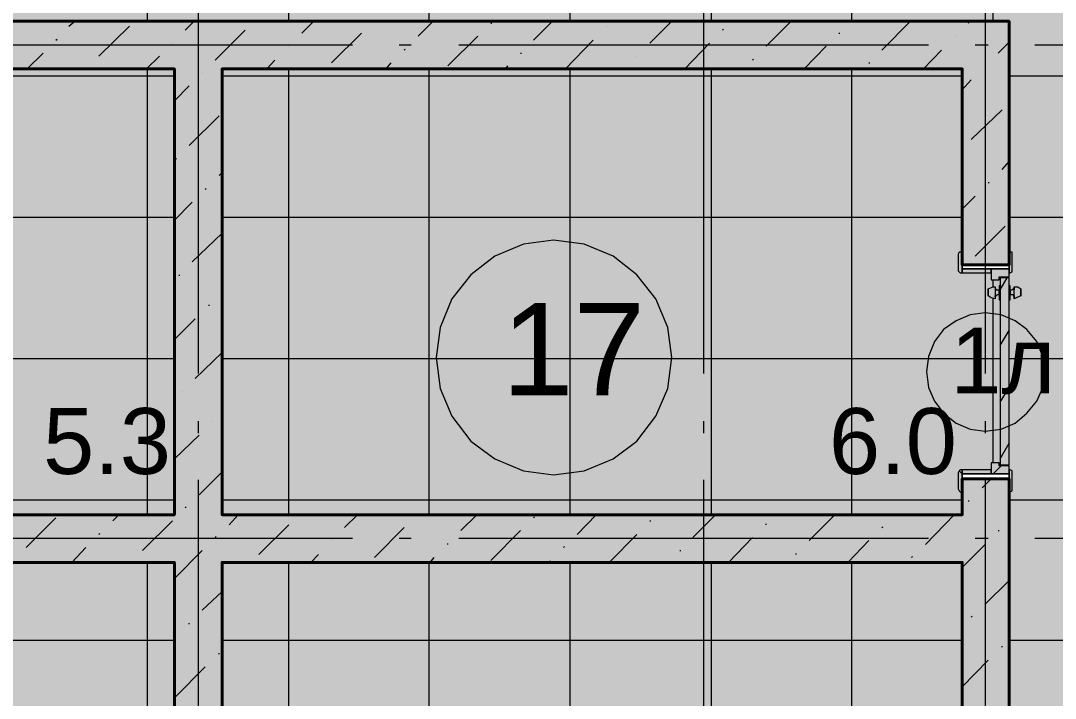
# Model space of a CAD drawing. Header units: millimetres. Extents: x -6983 to 114033, y -5968 to 36007.
# Drawn here: x 8243 to 12644, y 21186 to 24068 of the extents above; entities that cross this region are included whole.
import ezdxf

# ---------------------------------------------------------------- set-up
doc = ezdxf.new("R2010")
doc.units = ezdxf.units.MM
doc.layers.add('PDF _Геометрия', color=7, linetype='Continuous')
doc.layers.add('PDF _Текст', color=7, linetype='Continuous')
doc.layers.add('PDF _Сплошная заливка', color=7, linetype='Continuous', true_color=0xffffff)
doc.styles.add('PDF Arial', font='arial.ttf')

msp = doc.modelspace()

# ---------------------------------------------------------------- hatches: boundary and pattern name
at = {"layer": 'PDF _Сплошная заливка', "transparency": 33554559}
h = msp.add_hatch(color=256, dxfattribs=at)
h.paths.add_polyline_path([(17245.3, 26862.7), (17245.3, 21967.1), (17253.8, 21967.1), (17253.8, 26862.7)])
h.paths.add_polyline_path([(17042.2, 24065.8), (17042.2, 28661), (14245.3, 28661), (14245.3, 25563.7), (14258, 25563.7), (14262.3, 25559.5), (14258, 25479.1), (14118.4, 25474.9), (14118.4, 25445.2), (14088.8, 25445.2), (14088.8, 25457.9), (14046.5, 25457.9), (14046.5, 25474.9), (14033.8, 25474.9), (14033.8, 25487.6), (14029.6, 25487.6), (14029.6, 25559.5), (14033.8, 25563.7), (14046.5, 25563.7), (14046.5, 25665.3), (13500.6, 25665.3), (13496.4, 25656.8), (13492.2, 25652.6), (13420.2, 25648.3), (13420.2, 25652.6), (13416, 25652.6), (13416, 25665.3), (13411.8, 25665.3), (13411.8, 25788), (13382.2, 25788), (13382.2, 25817.6), (13394.9, 25817.6), (13394.9, 25864.1), (13411.8, 25864.1), (13411.8, 25872.6), (13416, 25876.8), (13500.6, 25876.8), (13500.6, 25864.1), (14046.5, 25864.1), (14046.5, 28661), (13483.7, 28661), (13479.5, 28652.6), (13394.9, 28648.3), (13394.9, 28661), (11956.2, 28661), (11952, 28652.6), (11867.4, 28648.3), (11867.4, 28661), (11245.3, 28661), (11245.3, 25864.1), (11880, 25864.1), (11880, 25872.6), (11884.3, 25876.8), (11973.1, 25876.8), (11973.1, 25864.1), (11990.1, 25864.1), (11990.1, 25817.6), (12002.8, 25817.6), (12002.8, 25788), (11973.1, 25788), (11968.9, 25656.8), (11956.2, 25652.6), (11892.7, 25648.3), (11892.7, 25652.6), (11884.3, 25652.6), (11884.3, 25665.3), (10301.8, 25665.3), (10297.5, 25656.8), (10293.3, 25652.6), (10221.4, 25648.3), (10221.4, 25652.6), (10217.1, 25652.6), (10217.1, 25665.3), (10196, 25665.3), (10196, 25707.6), (10183.3, 25707.6), (10183.3, 25737.2), (10212.9, 25737.2), (10212.9, 25872.6), (10217.1, 25876.8), (10246.8, 25876.8), (10246.8, 26084.2), (10826.5, 26084.2), (10826.5, 28441), (9320.1, 28441), (9320.1, 26084.2), (9337, 26084.2), (9337, 25876.8), (9375.1, 25876.8), (9375.1, 25737.2), (9404.7, 25737.2), (9404.7, 25707.6), (9392, 25707.6), (9392, 25665.3), (9375.1, 25665.3), (9370.9, 25656.8), (9358.2, 25652.6), (9294.7, 25648.3), (9294.7, 25652.6), (9286.3, 25652.6), (9286.3, 25665.3), (7454.1, 25665.3), (7449.9, 25656.8), (7445.6, 25652.6), (7373.7, 25648.3), (7373.7, 25652.6), (7365.2, 25652.6), (7365.2, 25665.3), (7344.1, 25665.3), (7344.1, 25707.6), (7335.6, 25707.6), (7335.6, 25737.2), (7365.2, 25737.2), (7365.2, 25876.8), (7454.1, 25876.8), (7454.1, 25864.1), (8897, 25864.1), (8897, 28661), (6100.1, 28661), (6100.1, 25864.1), (6434.3, 25864.1), (6434.3, 25872.6), (6438.6, 25876.8), (6523.2, 25876.8), (6523.2, 25737.2), (6552.8, 25737.2), (6552.8, 25707.6), (6544.4, 25707.6), (6544.4, 25665.3), (6523.2, 25665.3), (6523.2, 25652.6), (6510.5, 25652.6), (6442.8, 25648.3), (6442.8, 25652.6), (6438.6, 25652.6), (6438.6, 25665.3), (4517.6, 25665.3), (4513.3, 25656.8), (4504.9, 25652.6), (4437.2, 25648.3), (4437.2, 25652.6), (4428.7, 25652.6), (4428.7, 25665.3), (4407.6, 25665.3), (4407.6, 25707.6), (4394.9, 25707.6), (4394.9, 25737.2), (4424.5, 25737.2), (4424.5, 25872.6), (4428.7, 25876.8), (4517.6, 25876.8), (4517.6, 25864.1), (5901.2, 25864.1), (5901.2, 28661), (104.3, 28661), (104.3, 25864.1), (3497.8, 25864.1), (3497.8, 25876.8), (3586.7, 25876.8), (3586.7, 25737.2), (3616.3, 25737.2), (3616.3, 25707.6), (3603.6, 25707.6), (3603.6, 25665.3), (3586.7, 25665.3), (3582.4, 25656.8), (3569.8, 25652.6), (3506.3, 25648.3), (3506.3, 25652.6), (3497.8, 25652.6), (3497.8, 25665.3), (3100.1, 25665.3), (3100.1, 23570.8), (3112.8, 23570.8), (3117, 23566.5), (3112.8, 23486.1), (3100.1, 23481.9), (3100.1, 23460.8), (3057.8, 23460.8), (3057.8, 23448.1), (3028.1, 23448.1), (3028.1, 23481.9), (2888.5, 23481.9), (2888.5, 23494.6), (2884.3, 23494.6), (2884.3, 23562.3), (2888.5, 23570.8), (2901.2, 23570.8), (2901.2, 25665.3), (104.3, 25665.3), (104.3, 21967.1), (2901.2, 21967.1), (2901.2, 22551), (2897, 22555.3), (2888.5, 22555.3), (2888.5, 22563.7), (2884.3, 22563.7), (2884.3, 22635.6), (2888.5, 22639.9), (3028.1, 22639.9), (3028.1, 22669.5), (3057.8, 22669.5), (3057.8, 22656.8), (3100.1, 22656.8), (3100.1, 22639.9), (3112.8, 22639.9), (3117, 22635.6), (3112.8, 22559.5), (3100.1, 22555.3), (3100.1, 21472), (3112.8, 21472), (3117, 21467.8), (3112.8, 21387.4), (3100.1, 21383.2), (3100.1, 21362), (3057.8, 21362), (3057.8, 21349.3), (3028.1, 21349.3), (3028.1, 21383.2), (2888.5, 21383.2), (2888.5, 21395.9), (2884.3, 21395.9), (2884.3, 21463.6), (2888.5, 21472), (2901.2, 21472), (2901.2, 21764), (104.3, 21764), (104.3, 15967.1), (2681.2, 15967.1), (2681.2, 15979.8), (2901.2, 15979.8), (2901.2, 20452.3), (2897, 20456.5), (2888.5, 20460.8), (2884.3, 20460.8), (2884.3, 20536.9), (2888.5, 20541.1), (3028.1, 20541.1), (3028.1, 20570.8), (3057.8, 20570.8), (3057.8, 20558.1), (3100.1, 20558.1), (3100.1, 20541.1), (3112.8, 20541.1), (3117, 20536.9), (3112.8, 20460.8), (3100.1, 20456.5), (3100.1, 15967.1), (5901.2, 15967.1), (5901.2, 16601.8), (5892.7, 16606), (5888.5, 16606), (5888.5, 16614.5), (5884.3, 16614.5), (5884.3, 16686.4), (5888.5, 16694.9), (5901.2, 16694.9), (5901.2, 18133.5), (5888.5, 18133.5), (5888.5, 18146.2), (5884.3, 18146.2), (5884.3, 18218.2), (5888.5, 18222.4), (5901.2, 18222.4), (5901.2, 20452.3), (5892.7, 20456.5), (5888.5, 20460.8), (5884.3, 20460.8), (5884.3, 20536.9), (5888.5, 20541.1), (5901.2, 20541.1), (5901.2, 20558.1), (5943.5, 20558.1), (5943.5, 20570.8), (5973.1, 20570.8), (5973.1, 20541.1), (6112.8, 20541.1), (6112.8, 20456.5), (6100.1, 20456.5), (6100.1, 18967.1), (8897, 18967.1), (8897, 21764), (6100.1, 21764), (6100.1, 21472), (6112.8, 21472), (6112.8, 21383.2), (5973.1, 21383.2), (5973.1, 21349.3), (5943.5, 21349.3), (5943.5, 21362), (5901.2, 21362), (5901.2, 21383.2), (5888.5, 21383.2), (5888.5, 21395.9), (5884.3, 21395.9), (5884.3, 21463.6), (5888.5, 21472), (5901.2, 21472), (5901.2, 22551), (5892.7, 22555.3), (5888.5, 22555.3), (5888.5, 22563.7), (5884.3, 22563.7), (5884.3, 22635.6), (5888.5, 22639.9), (5901.2, 22639.9), (5901.2, 22656.8), (5943.5, 22656.8), (5943.5, 22669.5), (5973.1, 22669.5), (5973.1, 22639.9), (6112.8, 22639.9), (6112.8, 22555.3), (6100.1, 22555.3), (6100.1, 21967.1), (8897, 21967.1), (8897, 23862.7), (6100.1, 23862.7), (6100.1, 23570.8), (6112.8, 23570.8), (6112.8, 23481.9), (5973.1, 23481.9), (5973.1, 23448.1), (5943.5, 23448.1), (5943.5, 23460.8), (5901.2, 23460.8), (5901.2, 23481.9), (5888.5, 23481.9), (5888.5, 23494.6), (5884.3, 23494.6), (5884.3, 23562.3), (5888.5, 23570.8), (5901.2, 23570.8), (5901.2, 24065.8), (12447, 24065.8), (12447, 23084.2), (12459.7, 23084.2), (12459.7, 22999.5), (12447, 22999.5), (12447, 22978.4), (12404.7, 22978.4), (12404.7, 22965.7), (12370.9, 22965.7), (12370.9, 22995.3), (12239.7, 22999.5), (12235.5, 22999.5), (12235.5, 23012.2), (12231.2, 23012.2), (12231.2, 23079.9), (12235.5, 23084.2), (12248.2, 23084.2), (12248.2, 23862.7), (9100.1, 23862.7), (9100.1, 21967.1), (12248.2, 21967.1), (12248.2, 22064.4), (12239.7, 22068.7), (12235.5, 22068.7), (12235.5, 22077.1), (12231.2, 22077.1), (12231.2, 22149), (12235.5, 22157.5), (12370.9, 22157.5), (12370.9, 22187.1), (12404.7, 22187.1), (12404.7, 22174.4), (12447, 22174.4), (12447, 22157.5), (12459.7, 22157.5), (12459.7, 22068.7), (12447, 22068.7), (12447, 20486.1), (12459.7, 20486.1), (12459.7, 20401.5), (12447, 20401.5), (12447, 20380.4), (12404.7, 20380.4), (12404.7, 20367.7), (12370.9, 20367.7), (12370.9, 20397.3), (12239.7, 20401.5), (12235.5, 20401.5), (12235.5, 20410), (12231.2, 20410), (12231.2, 20481.9), (12235.5, 20486.1), (12248.2, 20486.1), (12248.2, 21764), (9100.1, 21764), (9100.1, 18967.1), (12248.2, 18967.1), (12248.2, 19466.4), (12239.7, 19470.6), (12235.5, 19470.6), (12235.5, 19479.1), (12231.2, 19479.1), (12231.2, 19551), (12235.5, 19555.3), (12370.9, 19555.3), (12370.9, 19584.9), (12404.7, 19584.9), (12404.7, 19576.4), (12447, 19576.4), (12447, 19555.3), (12459.7, 19555.3), (12459.7, 19470.6), (12447, 19470.6), (12447, 18967.1), (17042.2, 18967.1), (17042.2, 20566.5), (14046.5, 20566.5), (14046.5, 22745.7), (14042.2, 22749.9), (14033.8, 22754.1), (14029.6, 22754.1), (14029.6, 22830.3), (14033.8, 22834.5), (14046.5, 22834.5), (14046.5, 22851.4), (14088.8, 22851.4), (14088.8, 22864.1), (14118.4, 22864.1), (14118.4, 22834.5), (14262.3, 22834.5), (14258, 22754.1), (14245.3, 22749.9), (14245.3, 20765.4), (17042.2, 20765.4), (17042.2, 23862.7), (14245.3, 23862.7), (14245.3, 23765.4), (14258, 23765.4), (14262.3, 23761.2), (14258, 23680.8), (14118.4, 23676.5), (14118.4, 23646.9), (14088.8, 23646.9), (14088.8, 23655.4), (14046.5, 23655.4), (14046.5, 23676.5), (14033.8, 23676.5), (14033.8, 23689.2), (14029.6, 23689.2), (14029.6, 23761.2), (14033.8, 23765.4), (14046.5, 23765.4), (14046.5, 24544), (14042.2, 24548.2), (14033.8, 24552.4), (14029.6, 24552.4), (14029.6, 24628.6), (14033.8, 24632.8), (14046.5, 24632.8), (14046.5, 24654), (14088.8, 24654), (14088.8, 24662.4), (14118.4, 24662.4), (14118.4, 24632.8), (14262.3, 24632.8), (14258, 24552.4), (14245.3, 24548.2), (14245.3, 24065.8)])
h.paths.add_polyline_path([(15645.9, 17168.8), (15645.9, 15967.1), (17042.2, 15967.1), (17042.2, 16529.9), (17038, 16534.1), (17033.8, 16534.1), (17033.8, 16542.6), (17029.6, 16542.6), (17029.6, 16614.5), (17033.8, 16623), (17169.2, 16623), (17169.2, 16652.6), (17198.8, 16652.6), (17198.8, 16639.9), (17245.3, 16639.9), (17245.3, 16623), (17258, 16623), (17258, 16534.1), (17245.3, 16534.1), (17245.3, 15967.1), (18387.8, 15967.1), (18387.8, 15979.8), (18392, 15984), (18476.7, 15984), (18476.7, 15967.1), (19919.5, 15967.1), (19919.5, 15984), (20004.2, 15984), (20008.4, 15979.8), (20008.4, 15967.1), (23875.8, 15967.1), (23875.8, 15979.8), (23880, 15984), (23964.7, 15984), (23964.7, 15967.1), (25403.3, 15967.1), (25403.3, 15979.8), (25407.6, 15984), (25492.2, 15984), (25496.4, 15979.8), (25496.4, 15967.1), (26038, 15967.1), (26038, 16512.9), (26033.8, 16517.2), (26029.6, 16517.2), (26029.6, 16525.6), (26025.3, 16525.6), (26025.3, 16597.6), (26029.6, 16601.8), (26165, 16601.8), (26165, 16631.4), (26194.6, 16631.4), (26194.6, 16623), (26241.1, 16623), (26241.1, 16601.8), (26253.8, 16601.8), (26249.6, 16521.4), (26241.1, 16517.2), (26241.1, 15967.1), (29038, 15967.1), (29038, 16352.1), (29016.9, 16352.1), (29016.9, 16415.6), (29038, 16415.6), (29038, 18230.9), (29016.9, 18230.9), (29016.9, 18294.3), (29038, 18294.3), (29038, 19584.9), (29016.9, 19584.9), (29016.9, 19652.6), (29038, 19652.6), (29038, 21463.6), (29016.9, 21463.6), (29016.9, 21527), (29038, 21527), (29038, 21764), (26241.1, 21764), (26241.1, 21222.4), (26249.6, 21222.4), (26253.8, 21218.2), (26249.6, 21137.8), (26241.1, 21133.5), (26241.1, 21112.4), (26194.6, 21112.4), (26194.6, 21099.7), (26165, 21099.7), (26165, 21129.3), (26033.8, 21133.5), (26029.6, 21133.5), (26029.6, 21146.2), (26025.3, 21146.2), (26025.3, 21213.9), (26029.6, 21222.4), (26038, 21222.4), (26038, 21764), (25839.1, 21764), (25830.7, 21755.5), (25758.7, 21751.3), (25758.7, 21755.5), (25754.5, 21755.5), (25754.5, 21764), (25733.4, 21764), (25733.4, 21810.5), (25720.7, 21810.5), (25720.7, 21840.2), (25750.3, 21840.2), (25750.3, 21975.6), (25754.5, 21979.8), (25839.1, 21979.8), (25839.1, 21967.1), (26038, 21967.1), (26038, 26862.7), (23241.1, 26862.7), (23241.1, 21967.1), (24819.4, 21967.1), (24819.4, 21975.6), (24823.6, 21979.8), (24908.3, 21979.8), (24908.3, 21840.2), (24942.1, 21840.2), (24942.1, 21806.3), (24929.4, 21806.3), (24929.4, 21764), (24908.3, 21764), (24908.3, 21755.5), (24895.6, 21755.5), (24832.1, 21751.3), (24832.1, 21755.5), (24823.6, 21755.5), (24823.6, 21764), (22691, 21764), (22682.6, 21755.5), (22610.7, 21751.3), (22610.7, 21755.5), (22602.2, 21755.5), (22602.2, 21764), (22585.3, 21764), (22585.3, 21806.3), (22572.6, 21806.3), (22572.6, 21840.2), (22602.2, 21840.2), (22602.2, 21967.1), (21760.2, 21967.1), (21760.2, 21840.2), (21789.8, 21840.2), (21789.8, 21806.3), (21781.3, 21806.3), (21781.3, 21764), (21760.2, 21764), (21760.2, 21755.5), (21747.5, 21755.5), (21679.8, 21751.3), (21679.8, 21755.5), (21675.5, 21755.5), (21675.5, 21764), (18362.4, 21764), (18362.4, 21755.5), (18354, 21755.5), (18282, 21751.3), (18282, 21755.5), (18277.8, 21755.5), (18277.8, 21764), (18256.6, 21764), (18256.6, 21810.5), (18243.9, 21810.5), (18243.9, 21840.2), (18273.6, 21840.2), (18273.6, 21967.1), (17435.8, 21967.1), (17435.8, 21840.2), (17465.4, 21840.2), (17465.4, 21806.3), (17452.7, 21806.3), (17452.7, 21764), (17435.8, 21764), (17431.5, 21759.8), (17418.8, 21755.5), (17355.4, 21751.3), (17355.4, 21755.5), (17346.9, 21755.5), (17346.9, 21764), (17245.3, 21764), (17245.3, 18150.5), (17258, 18150.5), (17258, 18061.6), (17245.3, 18061.6), (17245.3, 18040.4), (17198.8, 18040.4), (17198.8, 18032), (17169.2, 18032), (17169.2, 18061.6), (17033.8, 18061.6), (17033.8, 18070.1), (17029.6, 18070.1), (17029.6, 18146.2), (17033.8, 18150.5), (17042.2, 18150.5), (17042.2, 18768.2), (11245.3, 18768.2), (11245.3, 15967.1), (14126.9, 15967.1), (14126.9, 15979.8), (14122.6, 15979.8), (14122.6, 15988.3), (14118.4, 15988.3), (14118.4, 15996.7), (14114.2, 15996.7), (14114.2, 16005.2), (14109.9, 16005.2), (14109.9, 16013.6), (14105.7, 16013.6), (14105.7, 16022.1), (14101.5, 16022.1), (14101.5, 16030.6), (14097.3, 16030.6), (14097.3, 16043.3), (14093, 16043.3), (14093, 16051.7), (14088.8, 16051.7), (14088.8, 16060.2), (14084.6, 16060.2), (14084.6, 16068.7), (14080.3, 16068.7), (14080.3, 16077.1), (14076.1, 16077.1), (14076.1, 16085.6), (14071.9, 16085.6), (14071.9, 16094), (14067.6, 16094), (14067.6, 16102.5), (14063.4, 16102.5), (14063.4, 16115.2), (14059.2, 16115.2), (14059.2, 16123.7), (14054.9, 16123.7), (14054.9, 16132.1), (14050.7, 16132.1), (14050.7, 16140.6), (14046.5, 16140.6), (14046.5, 16149), (14042.2, 16149), (14042.2, 16157.5), (14038, 16157.5), (14038, 16166), (14033.8, 16166), (14033.8, 16174.4), (14029.6, 16174.4), (14029.6, 16187.1), (14025.3, 16187.1), (14025.3, 16195.6), (14021.1, 16195.6), (14021.1, 16204.1), (14016.9, 16204.1), (14016.9, 16212.5), (14012.6, 16212.5), (14012.6, 16221), (14008.4, 16221), (14008.4, 16229.4), (14004.2, 16229.4), (14004.2, 16237.9), (13999.9, 16237.9), (13999.9, 16250.6), (13995.7, 16250.6), (13995.7, 16259.1), (13991.5, 16259.1), (13991.5, 16267.5), (13987.2, 16267.5), (13987.2, 16276), (13983, 16276), (13983, 16284.4), (13978.8, 16284.4), (13978.8, 16292.9), (13974.5, 16292.9), (13974.5, 16301.4), (13970.3, 16301.4), (13970.3, 16309.8), (13966.1, 16309.8), (13966.1, 16322.5), (13961.9, 16322.5), (13961.9, 16331), (13957.6, 16331), (13957.6, 16339.5), (13953.4, 16339.5), (13953.4, 16347.9), (13949.2, 16347.9), (13949.2, 16356.4), (13944.9, 16356.4), (13944.9, 16364.8), (13940.7, 16364.8), (13940.7, 16373.3), (13936.5, 16373.3), (13936.5, 16381.8), (13932.2, 16381.8), (13932.2, 16394.5), (13928, 16394.5), (13928, 16402.9), (13923.8, 16402.9), (13923.8, 16411.4), (13919.5, 16411.4), (13919.5, 16419.8), (13915.3, 16419.8), (13915.3, 16428.3), (13911.1, 16428.3), (13911.1, 16436.8), (13906.8, 16436.8), (13906.8, 16445.2), (13902.6, 16445.2), (13902.6, 16453.7), (13898.4, 16457.9), (13885.7, 16462.2), (13801.1, 16483.3), (13788.4, 16487.6), (13703.7, 16508.7), (13716.4, 16512.9), (13758.7, 16534.1), (13771.4, 16538.3), (13813.8, 16559.5), (13826.5, 16563.7), (13868.8, 16584.9), (13881.5, 16589.1), (13923.8, 16610.3), (13936.5, 16614.5), (13987.2, 16639.9), (13902.6, 16661), (13881.5, 16665.3), (13813.8, 16682.2), (13792.6, 16682.2), (13792.6, 16694.9), (13788.4, 16694.9), (13788.4, 16703.3), (13784.1, 16703.3), (13784.1, 16711.8), (13779.9, 16711.8), (13779.9, 16720.3), (13775.7, 16720.3), (13775.7, 16728.7), (13771.4, 16728.7), (13771.4, 16741.4), (13767.2, 16741.4), (13767.2, 16749.9), (13763, 16749.9), (13763, 16758.4), (13758.7, 16758.4), (13758.7, 16766.8), (13754.5, 16766.8), (13754.5, 16775.3), (13750.3, 16775.3), (13750.3, 16783.7), (13746.1, 16783.7), (13746.1, 16796.4), (13741.8, 16796.4), (13741.8, 16804.9), (13737.6, 16804.9), (13737.6, 16813.4), (13733.4, 16813.4), (13733.4, 16821.8), (13729.1, 16821.8), (13729.1, 16830.3), (13724.9, 16830.3), (13724.9, 16838.7), (13720.7, 16838.7), (13720.7, 16851.4), (13716.4, 16851.4), (13716.4, 16859.9), (13712.2, 16859.9), (13712.2, 16868.4), (13708, 16868.4), (13708, 16876.8), (13703.7, 16876.8), (13703.7, 16885.3), (13699.5, 16885.3), (13699.5, 16893.8), (13695.3, 16893.8), (13695.3, 16906.5), (13691, 16906.5), (13691, 16914.9), (13686.8, 16914.9), (13686.8, 16923.4), (13682.6, 16923.4), (13682.6, 16931.8), (13678.4, 16931.8), (13678.4, 16940.3), (13674.1, 16940.3), (13674.1, 16948.8), (13669.9, 16948.8), (13669.9, 16961.5), (13665.7, 16961.5), (13665.7, 16969.9), (13661.4, 16969.9), (13661.4, 16978.4), (13657.2, 16978.4), (13657.2, 16986.8), (13653, 16986.8), (13653, 16995.3), (13648.7, 16995.3), (13648.7, 17003.8), (13644.5, 17003.8), (13644.5, 17016.5), (13640.3, 17016.5), (13640.3, 17024.9), (13636, 17024.9), (13636, 17033.4), (13631.8, 17033.4), (13631.8, 17041.9), (13627.6, 17041.9), (13627.6, 17050.3), (13623.3, 17050.3), (13623.3, 17058.8), (13619.1, 17058.8), (13619.1, 17071.5), (13614.9, 17071.5), (13614.9, 17079.9), (13610.7, 17079.9), (13610.7, 17088.4), (13606.4, 17088.4), (13606.4, 17096.9), (13602.2, 17096.9), (13602.2, 17105.3), (13598, 17105.3), (13598, 17113.8), (13593.7, 17113.8), (13593.7, 17126.5), (13589.5, 17126.5), (13589.5, 17134.9), (13585.3, 17134.9), (13585.3, 17143.4), (13581, 17143.4), (13581, 17151.9), (13576.8, 17151.9), (13576.8, 17160.3), (13572.6, 17160.3), (13572.6, 17168.8)])
for color, points in [(256, [(6100.1, 24065.8), (6100.1, 23862.7), (12447, 23862.7), (12447, 24065.8)]), (256, [(8897, 23862.7), (8897, 18967.1), (9100.1, 18967.1), (9100.1, 23862.7)]), (256, [(10610.7, 23126.5), (10543, 23134.9), (10479.5, 23134.9), (10445.6, 23130.7), (10416, 23126.5), (10382.2, 23122.2), (10365.2, 23113.8), (10352.5, 23109.6), (10344.1, 23105.3), (10331.4, 23101.1), (10314.5, 23092.6), (10301.8, 23088.4), (10293.3, 23084.2), (10280.6, 23079.9), (10272.1, 23075.7), (10259.5, 23071.5), (10246.8, 23058.8), (10238.3, 23054.5), (10225.6, 23041.9), (10217.1, 23037.6), (10204.4, 23024.9), (10196, 23020.7), (10183.3, 23008), (10174.8, 23003.8), (10166.4, 22995.3), (10157.9, 22991.1), (10153.7, 22982.6), (10145.2, 22974.2), (10141, 22965.7), (10128.3, 22953), (10124.1, 22944.5), (10111.4, 22931.8), (10107.1, 22923.4), (10094.4, 22910.7), (10090.2, 22902.2), (10077.5, 22889.5), (10073.3, 22876.8), (10069, 22868.4), (10064.8, 22855.7), (10060.6, 22847.2), (10056.4, 22834.5), (10047.9, 22817.6), (10043.7, 22804.9), (10039.4, 22796.4), (10035.2, 22783.7), (10026.7, 22766.8), (10022.5, 22733), (10018.3, 22703.3), (10014, 22669.5), (10009.8, 22639.9), (10014, 22635.6), (10014, 22606), (10018.3, 22606), (10018.3, 22572.2), (10022.5, 22572.2), (10022.5, 22538.3), (10026.7, 22538.3), (10026.7, 22504.5), (10031, 22504.5), (10031, 22496), (10035.2, 22496), (10035.2, 22487.6), (10039.4, 22487.6), (10039.4, 22474.9), (10043.7, 22474.9), (10043.7, 22466.4), (10047.9, 22466.4), (10047.9, 22457.9), (10052.1, 22457.9), (10052.1, 22445.2), (10056.4, 22445.2), (10056.4, 22436.8), (10060.6, 22436.8), (10060.6, 22428.3), (10064.8, 22428.3), (10064.8, 22415.6), (10069, 22415.6), (10069, 22407.2), (10073.3, 22407.2), (10073.3, 22398.7), (10077.5, 22398.7), (10077.5, 22386), (10081.7, 22386), (10094.4, 22373.3), (10094.4, 22364.8), (10098.7, 22364.8), (10107.1, 22356.4), (10107.1, 22347.9), (10111.4, 22347.9), (10119.8, 22339.5), (10119.8, 22331), (10124.1, 22331), (10132.5, 22322.5), (10132.5, 22314.1), (10136.7, 22314.1), (10145.2, 22305.6), (10145.2, 22297.1), (10149.4, 22297.1), (10157.9, 22288.7), (10157.9, 22280.2), (10166.4, 22280.2), (10174.8, 22271.8), (10183.3, 22267.5), (10191.8, 22259.1), (10200.2, 22254.8), (10208.7, 22246.4), (10217.1, 22242.1), (10225.6, 22233.7), (10234.1, 22229.4), (10242.5, 22221), (10251, 22216.7), (10259.5, 22208.3), (10272.1, 22204.1), (10280.6, 22199.8), (10293.3, 22195.6), (10301.8, 22191.4), (10314.5, 22187.1), (10331.4, 22178.7), (10344.1, 22174.4), (10352.5, 22170.2), (10365.2, 22166), (10382.2, 22157.5), (10416, 22153.3), (10445.6, 22149), (10479.5, 22144.8), (10543, 22140.6), (10543, 22144.8), (10610.7, 22153.3), (10640.3, 22157.5), (10653, 22161.7), (10661.4, 22166), (10674.1, 22170.2), (10682.6, 22174.4), (10695.3, 22178.7), (10712.2, 22187.1), (10724.9, 22191.4), (10733.4, 22195.6), (10746.1, 22199.8), (10771.4, 22212.5), (10779.9, 22221), (10788.4, 22225.2), (10796.8, 22233.7), (10805.3, 22237.9), (10813.8, 22246.4), (10822.2, 22250.6), (10830.7, 22259.1), (10839.1, 22263.3), (10847.6, 22271.8), (10856.1, 22276), (10877.2, 22297.1), (10881.5, 22305.6), (10889.9, 22314.1), (10894.2, 22322.5), (10902.6, 22331), (10906.8, 22339.5), (10915.3, 22347.9), (10919.5, 22356.4), (10928, 22364.8), (10932.2, 22373.3), (10940.7, 22381.8), (10953.4, 22407.2), (10957.6, 22419.8), (10966.1, 22436.8), (10970.3, 22449.5), (10978.8, 22466.4), (10983, 22479.1), (10991.5, 22496), (10995.7, 22508.7), (10999.9, 22538.3), (11008.4, 22606), (11012.6, 22669.5), (11008.4, 22669.5), (11008.4, 22699.1), (11004.2, 22699.1), (11004.2, 22733), (10999.9, 22733), (10999.9, 22762.6), (10995.7, 22762.6), (10995.7, 22775.3), (10991.5, 22775.3), (10991.5, 22783.7), (10987.2, 22783.7), (10987.2, 22796.4), (10983, 22796.4), (10983, 22804.9), (10978.8, 22804.9), (10978.8, 22817.6), (10974.5, 22817.6), (10974.5, 22826.1), (10970.3, 22826.1), (10970.3, 22834.5), (10966.1, 22834.5), (10966.1, 22847.2), (10961.9, 22847.2), (10961.9, 22855.7), (10957.6, 22855.7), (10957.6, 22868.4), (10953.4, 22868.4), (10953.4, 22876.8), (10949.2, 22876.8), (10949.2, 22885.3), (10944.9, 22885.3), (10944.9, 22893.8), (10936.5, 22902.2), (10932.2, 22902.2), (10932.2, 22910.7), (10919.5, 22923.4), (10915.3, 22923.4), (10915.3, 22931.8), (10902.6, 22944.5), (10898.4, 22944.5), (10898.4, 22953), (10885.7, 22965.7), (10881.5, 22965.7), (10881.5, 22974.2), (10851.8, 23003.8), (10843.4, 23008), (10830.7, 23020.7), (10822.2, 23024.9), (10809.5, 23037.6), (10801.1, 23041.9), (10788.4, 23054.5), (10779.9, 23058.8), (10771.4, 23067.2), (10746.1, 23079.9), (10733.4, 23084.2), (10724.9, 23088.4), (10712.2, 23092.6), (10695.3, 23101.1), (10682.6, 23105.3), (10674.1, 23109.6), (10661.4, 23113.8), (10653, 23118), (10640.3, 23122.2)]), (256, [(10289.1, 23008), (10289.1, 22326.8), (10712.2, 22326.8), (10712.2, 23008)]), (256, [(12409, 22974.2), (12409, 22178.7), (12447, 22178.7), (12447, 22974.2)]), (256, [(12413.2, 22821.8), (12379.3, 22826.1), (12315.9, 22826.1), (12282, 22821.8), (12265.1, 22813.4), (12252.4, 22809.1), (12235.5, 22800.7), (12222.8, 22796.4), (12214.3, 22788), (12205.9, 22783.7), (12201.6, 22779.5), (12193.2, 22775.3), (12188.9, 22771), (12180.5, 22766.8), (12176.2, 22762.6), (12167.8, 22758.4), (12163.5, 22749.9), (12155.1, 22741.4), (12150.9, 22733), (12142.4, 22724.5), (12138.2, 22716), (12129.7, 22707.6), (12125.5, 22694.9), (12121.2, 22686.4), (12117, 22673.7), (12112.8, 22665.3), (12108.5, 22652.6), (12104.3, 22644.1), (12100.1, 22610.3), (12095.8, 22580.6), (12100.1, 22576.4), (12100.1, 22542.6), (12104.3, 22542.6), (12104.3, 22508.7), (12108.5, 22508.7), (12108.5, 22500.2), (12112.8, 22500.2), (12112.8, 22491.8), (12117, 22491.8), (12117, 22479.1), (12121.2, 22479.1), (12121.2, 22470.6), (12125.5, 22470.6), (12125.5, 22462.2), (12129.7, 22462.2), (12129.7, 22449.5), (12133.9, 22449.5), (12142.4, 22441), (12142.4, 22432.5), (12146.6, 22432.5), (12155.1, 22424.1), (12155.1, 22415.6), (12159.3, 22415.6), (12167.8, 22407.2), (12167.8, 22398.7), (12176.2, 22398.7), (12184.7, 22390.2), (12193.2, 22386), (12201.6, 22377.5), (12210.1, 22373.3), (12222.8, 22360.6), (12235.5, 22356.4), (12252.4, 22347.9), (12265.1, 22343.7), (12282, 22335.2), (12315.9, 22331), (12379.3, 22326.8), (12379.3, 22331), (12413.2, 22335.2), (12425.9, 22339.5), (12442.8, 22347.9), (12455.5, 22352.1), (12480.9, 22364.8), (12497.8, 22381.8), (12506.3, 22386), (12540.1, 22419.8), (12544.4, 22428.3), (12561.3, 22445.2), (12574, 22470.6), (12578.2, 22483.3), (12586.7, 22500.2), (12590.9, 22512.9), (12595.1, 22546.8), (12599.4, 22610.3), (12595.1, 22610.3), (12595.1, 22639.9), (12590.9, 22639.9), (12590.9, 22652.6), (12586.7, 22652.6), (12586.7, 22661), (12582.4, 22661), (12582.4, 22673.7), (12578.2, 22673.7), (12578.2, 22682.2), (12574, 22682.2), (12574, 22694.9), (12569.8, 22694.9), (12569.8, 22703.3), (12565.5, 22703.3), (12565.5, 22711.8), (12548.6, 22728.7), (12544.4, 22728.7), (12544.4, 22737.2), (12514.7, 22766.8), (12506.3, 22771), (12497.8, 22779.5), (12489.4, 22783.7), (12480.9, 22792.2), (12455.5, 22804.9), (12442.8, 22809.1), (12425.9, 22817.6)]), (256, [(8338.4, 22517.2), (8338.4, 22026.3), (8795.4, 22026.3), (8795.4, 22517.2)]), (256, [(11681.2, 22517.2), (11681.2, 22026.3), (12138.2, 22026.3), (12138.2, 22517.2)]), (7, [(8338.4, 22077.1), (8338.4, 22051.7), (8787, 22051.7), (8787, 22077.1)]), (7, [(11681.2, 22077.1), (11681.2, 22051.7), (12129.7, 22051.7), (12129.7, 22077.1)])]:
    msp.add_hatch(color=color, dxfattribs=at).paths.add_polyline_path(points)
h = msp.add_hatch(color=256, dxfattribs=at)
h.paths.add_polyline_path([(12447, 19521.4), (12248.2, 19521.4), (12248.2, 18967.1), (12447, 18967.1)])
h.paths.add_polyline_path([(12248.2, 23029.2), (12447, 23029.2), (12447, 23862.7), (12248.2, 23862.7)])
h.paths.add_polyline_path([(12248.2, 20431.1), (12447, 20431.1), (12447, 22119.4), (12248.2, 22119.4)])
h = msp.add_hatch(color=256, dxfattribs=at)
h.paths.add_polyline_path([(12239.7, 22999.5), (12248.2, 22995.3), (12248.2, 23084.2), (12235.5, 23084.2), (12231.2, 23079.9), (12231.2, 23003.8), (12235.5, 23003.8)])
h.paths.add_polyline_path([(12239.7, 22068.7), (12248.2, 22064.4), (12248.2, 22157.5), (12235.5, 22157.5), (12231.2, 22149), (12231.2, 22077.1), (12235.5, 22077.1), (12235.5, 22068.7)])
h = msp.add_hatch(color=256, dxfattribs=at)
h.paths.add_polyline_path([(12451.3, 22999.5), (12459.7, 22999.5), (12459.7, 23084.2), (12447, 23084.2), (12447, 22995.3)])
h.paths.add_polyline_path([(12451.3, 22068.7), (12459.7, 22068.7), (12459.7, 22157.5), (12447, 22157.5), (12447, 22064.4)])
h = msp.add_hatch(color=256, dxfattribs=at)
h.paths.add_polyline_path([(12248.2, 22995.3), (12370.9, 22995.3), (12370.9, 23012.2), (12248.2, 23012.2)])
h.paths.add_polyline_path([(12370.9, 22157.5), (12248.2, 22157.5), (12248.2, 22140.6), (12370.9, 22140.6)])
h = msp.add_hatch(color=256, dxfattribs=at)
h.paths.add_polyline_path([(12404.7, 22978.4), (12447, 22978.4), (12447, 23012.2), (12370.9, 23012.2), (12370.9, 22965.7), (12404.7, 22965.7)])
h.paths.add_polyline_path([(12447, 22174.4), (12404.7, 22174.4), (12404.7, 22187.1), (12370.9, 22187.1), (12370.9, 22140.6), (12447, 22140.6)])
h = msp.add_hatch(color=256, dxfattribs=at)
h.paths.add_polyline_path([(8897, 21764), (8897, 21967.1), (6100.1, 21967.1), (6100.1, 21764)])
h.paths.add_polyline_path([(9100.1, 21967.1), (9100.1, 21764), (12248.2, 21764), (12248.2, 21967.1)])

# ---------------------------------------------------------------- linework, layer by layer
at = {"layer": 'PDF _Геометрия', "lineweight": 9}
for points in [[(12379.3, 24065.8), (12379.3, 25821.8)], [(8782.7, 24065.8), (8782.7, 25665.3)], [(9383.6, 24065.8), (9383.6, 25665.3)], [(9980.2, 24065.8), (9980.2, 25665.3)], [(10581, 24065.8), (10581, 25665.3)], [(11181.9, 24065.8), (11181.9, 25665.3)], [(11778.5, 24065.8), (11778.5, 25665.3)], [(8448.5, 24044.7), (8473.8, 24065.8)], [(8575.4, 23917.7), (8706.6, 24044.7)], [(8943.5, 24027.7), (8981.6, 24065.8)], [(9070.5, 23900.8), (9197.4, 24027.7)], [(9438.6, 24015.1), (9489.4, 24065.8)], [(9933.6, 24002.4), (9997.1, 24065.8)], [(10242.5, 24057.4), (10246.8, 24057.4)], [(10424.5, 23985.4), (10504.9, 24065.8)], [(10737.6, 24044.7), (10737.6, 24044.7)], [(10919.5, 23972.7), (11012.6, 24065.8)], [(11228.4, 24027.7), (11232.7, 24032)], [(11414.6, 23960), (11520.4, 24065.8)], [(11905.4, 23943.1), (12028.1, 24065.8)], [(12273.6, 24057.4), (12282, 24065.8)], [(8393.4, 23985.4), (8397.7, 23989.7)], [(9565.5, 23888.1), (9692.5, 24015.1)], [(10060.6, 23875.4), (10187.5, 24002.4)], [(10559.9, 23862.7), (10678.4, 23985.4)], [(11723.5, 24015.1), (11727.7, 24015.1)], [(12218.6, 24002.4), (12218.6, 24002.4)], [(8888.5, 23972.7), (8888.5, 23972.7)], [(9383.6, 23960), (9383.6, 23960)], [(9874.4, 23943.1), (9878.6, 23947.4)], [(11067.6, 23862.7), (11173.4, 23972.7)], [(11575.4, 23862.7), (11668.5, 23960)], [(12083.1, 23862.7), (12159.3, 23943.1)], [(12400.5, 23930.4), (12447, 23977)], [(8270.7, 23862.7), (8338.4, 23930.4)], [(8778.5, 23862.7), (8833.5, 23917.7)], [(9290.5, 23862.7), (9324.3, 23900.8)], [(10369.5, 23930.4), (10373.7, 23930.4)], [(10864.5, 23917.7), (10864.5, 23917.7)], [(11355.4, 23900.8), (11359.6, 23905)], [(8782.7, 21967.1), (8782.7, 23862.7)], [(9383.6, 21967.1), (9383.6, 23862.7)], [(9798.2, 23862.7), (9819.4, 23888.1)], [(9980.2, 21967.1), (9980.2, 23862.7)], [(10306, 23862.7), (10314.5, 23875.4)], [(10581, 21967.1), (10581, 23862.7)], [(11181.9, 21967.1), (11181.9, 23862.7)], [(11778.5, 21967.1), (11778.5, 23862.7)], [(11850.4, 23888.1), (11854.7, 23888.1)], [(12345.5, 23875.4), (12345.5, 23875.4)], [(6100.1, 23833.1), (8897, 23833.1)], [(9015.4, 23845.8), (9015.4, 23845.8)], [(9100.1, 23833.1), (12248.2, 23833.1)], [(12248.2, 23773.9), (12286.3, 23816.2)], [(12447, 23833.1), (14046.5, 23833.1)], [(8897, 23727.3), (8960.4, 23790.8)], [(12286.3, 23562.3), (12417.4, 23689.2)], [(8960.4, 23536.9), (9087.4, 23663.9)], [(8901.2, 23477.7), (8905.4, 23481.9)], [(12417.4, 23435.4), (12447, 23469.2)], [(9087.4, 23410), (9100.1, 23422.7)], [(12358.2, 23380.4), (12362.4, 23380.4)], [(9028.1, 23350.7), (9032.4, 23355)], [(8897, 23219.6), (8973.1, 23295.7)], [(12248.2, 23266.1), (12303.2, 23321.1)], [(5935.1, 23232.3), (8897, 23232.3)], [(9100.1, 23232.3), (12248.2, 23232.3)], [(12303.2, 23067.2), (12430.1, 23194.2)], [(12447, 23232.3), (14046.5, 23232.3)], [(8973.1, 23041.9), (9100.1, 23164.6)], [(8918.1, 22982.6), (8918.1, 22986.8)], [(12409, 22923.4), (12438.6, 22974.2)], [(12358.2, 22927.6), (12358.2, 22923.4), (12358.2, 22927.6), (12379.3, 22936.1), (12379.3, 22965.7)], [(12387.8, 22936.1), (12387.8, 22931.8), (12387.8, 22919.1), (12387.8, 22906.5), (12387.8, 22893.8), (12387.8, 22885.3), (12370.9, 22889.5), (12358.2, 22898), (12358.2, 22902.2), (12358.2, 22910.7), (12358.2, 22923.4), (12358.2, 22910.7), (12358.2, 22902.2), (12358.2, 22898)], [(12379.3, 22936.1), (12387.8, 22936.1), (12387.8, 22931.8), (12392, 22923.4), (12396.3, 22923.4), (12404.7, 22923.4)], [(12387.8, 22931.8), (12387.8, 22923.4)], [(12409, 22885.3), (12409, 22889.5), (12409, 22898), (12409, 22906.5), (12409, 22910.7), (12409, 22919.1), (12409, 22927.6), (12409, 22931.8), (12409, 22940.3), (12404.7, 22940.3), (12404.7, 22931.8), (12404.7, 22927.6), (12404.7, 22919.1), (12404.7, 22910.7), (12404.7, 22906.5), (12404.7, 22898), (12404.7, 22889.5), (12404.7, 22885.3), (12404.7, 22881.1)], [(12404.7, 22940.3), (12404.7, 22931.8), (12404.7, 22927.6), (12404.7, 22919.1), (12404.7, 22910.7), (12404.7, 22906.5), (12404.7, 22898), (12404.7, 22889.5), (12404.7, 22885.3), (12404.7, 22881.1), (12409, 22881.1)], [(12404.7, 22940.3), (12404.7, 22940.3)], [(12404.7, 22940.3), (12404.7, 22940.3)], [(12404.7, 22940.3), (12404.7, 22940.3)], [(12404.7, 22940.3), (12404.7, 22940.3)], [(12409, 22940.3), (12409, 22940.3)], [(12447, 22881.1), (12451.3, 22881.1), (12451.3, 22885.3), (12451.3, 22889.5), (12451.3, 22898), (12451.3, 22906.5), (12451.3, 22910.7), (12451.3, 22919.1), (12451.3, 22927.6), (12451.3, 22931.8), (12451.3, 22940.3)], [(12451.3, 22881.1), (12451.3, 22885.3), (12451.3, 22889.5), (12451.3, 22898), (12451.3, 22906.5), (12451.3, 22910.7), (12451.3, 22919.1), (12451.3, 22927.6), (12451.3, 22931.8), (12451.3, 22940.3), (12447, 22940.3), (12447, 22931.8), (12447, 22927.6), (12447, 22919.1), (12447, 22910.7), (12447, 22906.5), (12447, 22898), (12447, 22889.5), (12447, 22885.3)], [(12447, 22940.3), (12447, 22940.3)], [(12451.3, 22940.3), (12451.3, 22940.3)], [(12451.3, 22940.3), (12451.3, 22940.3)], [(12451.3, 22940.3), (12451.3, 22940.3)], [(12451.3, 22940.3), (12451.3, 22940.3)], [(12451.3, 22923.4), (12459.7, 22923.4), (12464, 22927.6), (12468.2, 22931.8), (12468.2, 22923.4)], [(12468.2, 22898), (12468.2, 22893.8), (12468.2, 22906.5), (12468.2, 22919.1), (12468.2, 22931.8), (12468.2, 22936.1), (12485.1, 22936.1), (12497.8, 22927.6), (12497.8, 22923.4), (12497.8, 22910.7), (12497.8, 22902.2), (12497.8, 22910.7), (12497.8, 22923.4), (12497.8, 22927.6)], [(12468.2, 22931.8), (12468.2, 22936.1)], [(12379.3, 22187.1), (12379.3, 22889.5)], [(12404.7, 22902.2), (12396.3, 22902.2), (12392, 22898), (12387.8, 22893.8), (12387.8, 22898)], [(12387.8, 22889.5), (12387.8, 22885.3)], [(12404.7, 22910.7), (12404.7, 22910.7)], [(12404.7, 22910.7), (12404.7, 22910.7)], [(12404.7, 22885.3), (12404.7, 22885.3)], [(12404.7, 22885.3), (12404.7, 22885.3)], [(12409, 22885.3), (12409, 22885.3)], [(12447, 22885.3), (12447, 22885.3)], [(12451.3, 22910.7), (12451.3, 22910.7)], [(12451.3, 22910.7), (12451.3, 22910.7)], [(12468.2, 22893.8), (12464, 22902.2), (12459.7, 22902.2), (12451.3, 22902.2)], [(12451.3, 22885.3), (12451.3, 22885.3)], [(12451.3, 22885.3), (12451.3, 22885.3)], [(12497.8, 22898), (12497.8, 22902.2), (12497.8, 22898), (12476.7, 22889.5), (12468.2, 22885.3), (12468.2, 22893.8), (12468.2, 22885.3)], [(9045.1, 22855.7), (9045.1, 22859.9)], [(8897, 22711.8), (8985.8, 22800.7)], [(12409, 22686.4), (12447, 22749.9)], [(6112.8, 22631.4), (8897, 22631.4)], [(8985.8, 22546.8), (9100.1, 22656.8)], [(9100.1, 22631.4), (12409, 22631.4)], [(12447, 22631.4), (14046.5, 22631.4)], [(8930.8, 22491.8), (8930.8, 22491.8)], [(12409, 22445.2), (12447, 22508.7)], [(9057.8, 22364.8), (9057.8, 22364.8)], [(8897, 22204.1), (9002.8, 22305.6)], [(12409, 22204.1), (12447, 22271.8)], [(9002.8, 22051.7), (9100.1, 22149)], [(12248.2, 22140.6), (12235.5, 22153.3)], [(12248.2, 22140.6), (12248.2, 22140.6)], [(12379.3, 22140.6), (12413.2, 22174.4)], [(12332.8, 22081.3), (12370.9, 22119.4)], [(6100.1, 22030.6), (8897, 22030.6)], [(9100.1, 22030.6), (12248.2, 22030.6)], [(12273.6, 22026.3), (12277.8, 22026.3)], [(12447, 22030.6), (14046.5, 22030.6)], [(8634.6, 21941.7), (8660, 21967.1)], [(8943.5, 21996.7), (8947.7, 22000.9)], [(9129.7, 21924.8), (9167.8, 21967.1)], [(9620.5, 21912.1), (9675.5, 21967.1)], [(10115.6, 21899.4), (10183.3, 21967.1)], [(10610.7, 21882.5), (10691, 21967.1)], [(11101.5, 21869.8), (11198.8, 21967.1)], [(11596.5, 21857.1), (11706.6, 21967.1)], [(12091.6, 21840.2), (12214.3, 21967.1)], [(8266.5, 21827.5), (8393.4, 21954.4)], [(8761.6, 21814.8), (8888.5, 21941.7)], [(9256.6, 21797.8), (9383.6, 21924.8)], [(10424.5, 21954.4), (10428.7, 21958.6)], [(10919.5, 21941.7), (10923.8, 21941.7)], [(11414.6, 21924.8), (11414.6, 21929)], [(11905.4, 21912.1), (11909.7, 21916.3)], [(8575.4, 21882.5), (8579.6, 21886.7)], [(9070.5, 21869.8), (9074.7, 21874)], [(9747.5, 21785.2), (9874.4, 21912.1)], [(10242.5, 21772.5), (10369.5, 21899.4)], [(10746.1, 21764), (10864.5, 21882.5)], [(12400.5, 21899.4), (12404.7, 21899.4)], [(8461.1, 21764), (8520.4, 21827.5)], [(9565.5, 21857.1), (9565.5, 21857.1)], [(10060.6, 21840.2), (10060.6, 21844.4)], [(10551.4, 21827.5), (10555.6, 21831.7)], [(11253.8, 21764), (11355.4, 21869.8)], [(11761.6, 21764), (11850.4, 21857.1)], [(12248.2, 21742.8), (12345.5, 21840.2)], [(8897, 21696.3), (9015.4, 21814.8)], [(9476.7, 21764), (9510.5, 21797.8)], [(9984.4, 21764), (10001.3, 21785.2)], [(11046.5, 21814.8), (11050.7, 21814.8)], [(11541.5, 21797.8), (11541.5, 21802.1)], [(12032.4, 21785.2), (12036.6, 21789.4)], [(8782.7, 18967.1), (8782.7, 21764)], [(9383.6, 18967.1), (9383.6, 21764)], [(9980.2, 18967.1), (9980.2, 21764)], [(10492.2, 21764), (10496.4, 21772.5)], [(10581, 18967.1), (10581, 21764)], [(11181.9, 18967.1), (11181.9, 21764)], [(11778.5, 18967.1), (11778.5, 21764)], [(12345.5, 21586.3), (12447, 21687.8)], [(9015.4, 21560.9), (9100.1, 21641.3)], [(12286.3, 21531.3), (12290.5, 21535.5)], [(8960.4, 21501.7), (8960.4, 21505.9)], [(6112.8, 21434), (8897, 21434)], [(8897, 21442.4), (8901.2, 21446.6)], [(9100.1, 21434), (12248.2, 21434)], [(12447, 21434), (14046.5, 21434)], [(12417.4, 21404.3), (12417.4, 21408.6)], [(9087.4, 21374.7), (9087.4, 21378.9)], [(12248.2, 21235.1), (12358.2, 21349.3)], [(8901.2, 21192.8), (9028.1, 21319.7)]]:
    msp.add_lwpolyline(points, dxfattribs=at)
at = {"layer": 'PDF _Геометрия', "lineweight": 20}
for points in [[(8998.5, 24565.1), (8998.5, 22567.9)], [(11148, 24565.1), (11148, 22567.9)], [(12345.5, 24565.1), (12345.5, 22567.9)], [(9654.4, 23964.3), (7653, 23964.3)], [(9904, 23964.3), (9853.2, 23964.3)], [(12104.3, 23964.3), (10107.1, 23964.3)], [(12358.2, 23964.3), (12303.2, 23964.3)], [(14558.5, 23964.3), (12557.1, 23964.3)], [(8998.5, 22364.8), (8998.5, 22314.1)], [(11148, 22364.8), (11148, 22314.1)], [(12345.5, 22364.8), (12345.5, 22314.1)], [(8998.5, 22115.2), (8998.5, 20113.8)], [(11148, 22115.2), (11148, 20113.8)], [(12345.5, 22115.2), (12345.5, 20113.8)], [(9654.4, 21865.5), (7653, 21865.5)], [(9904, 21865.5), (9853.2, 21865.5)], [(12104.3, 21865.5), (10107.1, 21865.5)], [(12358.2, 21865.5), (12303.2, 21865.5)], [(14558.5, 21865.5), (12557.1, 21865.5)]]:
    msp.add_lwpolyline(points, dxfattribs=at)
at = {"layer": 'PDF _Геометрия', "lineweight": 40}
for points in [[(17042.2, 18967.1), (12447, 18967.1), (12447, 19521.4), (12248.2, 19521.4), (12248.2, 18967.1), (9100.1, 18967.1), (9100.1, 21764), (12248.2, 21764), (12248.2, 20431.1), (12447, 20431.1), (12447, 22119.4), (12248.2, 22119.4), (12248.2, 21967.1), (9100.1, 21967.1), (9100.1, 23862.7), (12248.2, 23862.7), (12248.2, 23029.2), (12447, 23029.2), (12447, 23862.7), (12447, 24065.8), (6100.1, 24065.8)], [(6100.1, 23862.7), (8897, 23862.7), (8897, 21967.1), (6100.1, 21967.1)], [(6100.1, 21764), (8897, 21764), (8897, 18967.1), (6100.1, 18967.1)]]:
    msp.add_lwpolyline(points, dxfattribs=at)
at = {"layer": 'PDF _Геометрия', "lineweight": 9}
for points in [[(10009.8, 22635.6), (10026.7, 22504.5), (10077.5, 22386), (10157.9, 22280.2), (10259.5, 22204.1), (10382.2, 22153.3), (10509.1, 22136.4), (10640.3, 22153.3), (10763, 22204.1), (10864.5, 22280.2), (10944.9, 22386), (10995.7, 22504.5), (11012.6, 22635.6), (10995.7, 22762.6), (10944.9, 22885.3), (10864.5, 22986.8), (10763, 23067.2), (10640.3, 23118), (10509.1, 23134.9), (10382.2, 23118), (10259.5, 23067.2), (10157.9, 22986.8), (10077.5, 22885.3), (10026.7, 22762.6)], [(12404.7, 22906.5), (12404.7, 22910.7), (12404.7, 22914.9), (12404.7, 22919.1), (12404.7, 22914.9), (12404.7, 22910.7)], [(12451.3, 22919.1), (12451.3, 22914.9), (12451.3, 22910.7), (12451.3, 22906.5), (12451.3, 22910.7), (12451.3, 22914.9)], [(12095.8, 22576.4), (12104.3, 22508.7), (12129.7, 22449.5), (12167.8, 22398.7), (12222.8, 22356.4), (12282, 22331), (12345.5, 22322.5), (12413.2, 22331), (12472.4, 22356.4), (12523.2, 22398.7), (12565.5, 22449.5), (12590.9, 22508.7), (12599.4, 22576.4), (12590.9, 22639.9), (12565.5, 22703.3), (12523.2, 22754.1), (12472.4, 22792.2), (12413.2, 22817.6), (12345.5, 22826.1), (12282, 22817.6), (12222.8, 22792.2), (12167.8, 22754.1), (12129.7, 22703.3), (12104.3, 22639.9)]]:
    msp.add_lwpolyline(points, close=True, dxfattribs=at)
at = {"layer": 'PDF _Геометрия', "lineweight": 13}
for points in [[(12248.2, 22995.3), (12248.2, 23084.2), (12239.7, 23084.2), (12235.5, 23084.2), (12231.2, 23075.7), (12231.2, 23003.8), (12235.5, 22999.5), (12239.7, 22995.3)], [(12447, 23084.2), (12447, 22995.3), (12451.3, 22995.3), (12459.7, 22999.5), (12459.7, 23003.8), (12459.7, 23075.7), (12459.7, 23084.2), (12451.3, 23084.2)], [(12248.2, 22995.3), (12370.9, 22995.3), (12370.9, 23012.2), (12248.2, 23012.2)], [(12370.9, 23012.2), (12370.9, 22965.7), (12404.7, 22965.7), (12404.7, 22978.4), (12447, 22978.4), (12447, 23012.2)], [(12409, 22974.2), (12409, 22178.7), (12447, 22178.7), (12447, 22974.2)], [(12370.9, 22187.1), (12370.9, 22140.6), (12447, 22140.6), (12447, 22174.4), (12404.7, 22174.4), (12404.7, 22187.1)], [(12248.2, 22064.4), (12248.2, 22157.5), (12239.7, 22157.5), (12235.5, 22153.3), (12231.2, 22144.8), (12231.2, 22077.1), (12235.5, 22068.7), (12239.7, 22064.4)], [(12248.2, 22157.5), (12248.2, 22140.6), (12370.9, 22140.6), (12370.9, 22157.5)], [(12447, 22157.5), (12447, 22064.4), (12451.3, 22064.4), (12459.7, 22068.7), (12459.7, 22077.1), (12459.7, 22144.8), (12459.7, 22153.3), (12451.3, 22157.5)]]:
    msp.add_lwpolyline(points, close=True, dxfattribs=at)
at = {"layer": 'PDF _Геометрия', "color": 36, "lineweight": 9, "true_color": 0x7f3f00}
for points in [[(12248.2, 23029.2), (12248.2, 23012.2), (12447, 23012.2), (12447, 23029.2)], [(12248.2, 22140.6), (12248.2, 22119.4), (12447, 22119.4), (12447, 22140.6)]]:
    msp.add_lwpolyline(points, close=True, dxfattribs=at)

# ---------------------------------------------------------------- texts
at = {"layer": 'PDF _Текст', "attachment_point": 7, "style": 'PDF Arial'}
for s, insert, char_height in [('17', (10289.1, 22474.9), 392.99), ('1л', (12197.4, 22479.1), 280.18), ('5.3', (8338.4, 22136.4), 280.18), ('6.0', (11681.2, 22136.4), 280.18)]:
    msp.add_mtext(s, dxfattribs=dict(at, insert=insert, char_height=char_height))

doc.saveas('drawing.dxf')
